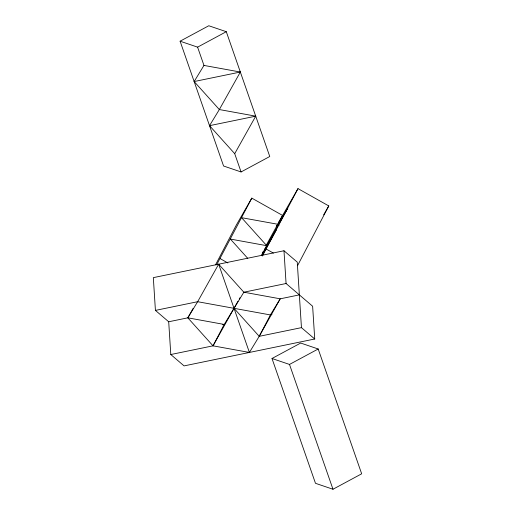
<?xml version="1.0" encoding="UTF-8"?>
<svg xmlns="http://www.w3.org/2000/svg" width="515" height="515" viewBox="0 0 515 515"><rect width="100%" height="100%" fill="white"/><g stroke="black" fill="none" stroke-linecap="round" stroke-linejoin="round"><path stroke-width="0.77" d="M215.553 264.807L236.391 224.939L251.803 198.127L282.587 215.437L266.139 245.398M216.615 264.826L251.803 198.127M170.793 354.526L213.023 345.835L224.212 324.444L243.846 292.205L286.076 283.514L312.631 306.245L314.729 339.005L184.074 365.895L170.793 354.526L168.701 321.766L155.421 310.397L153.328 277.637L283.984 250.754L297.258 262.122L301.449 327.643L314.729 339.005M262.412 256.007L297.998 188.619L328.782 205.929L297.516 265.727M168.701 321.766L187.833 317.826L213.023 345.835L249.402 352.447L259.219 336.334L270.401 314.935L280.218 298.816L299.357 294.883M180.096 41.2L197.599 47.142L203.966 65.424L240.344 72.036L219.339 109.547L209.521 125.666L234.711 153.676L241.078 171.952L269.77 156.502L226.291 31.692L208.787 25.75L180.096 41.2L223.574 166.01L241.078 171.952M234.711 153.676L255.717 116.165L219.339 109.547L194.149 81.544L203.966 65.424M222.647 324.765L224.212 324.444L187.833 317.826L190.46 313.139M190.788 312.553L193.086 308.453M234.029 308.324L259.219 336.334L280.218 298.816L243.846 292.205L218.656 264.195L197.651 301.706L187.833 317.826M261.517 255.067L287.776 208.176L277.952 224.295L241.58 217.684L266.77 245.694L230.398 239.076L247.715 258.33M262.148 255.363L276.587 229.574L265.54 247.709M213.023 345.835L237.962 301.288M239.275 298.945L239.932 297.773M276.265 226.439L277.057 225.061M278.242 223.001L297.998 188.619M323.645 214.871L328.782 205.929M262.476 252.743L263.088 251.738M264.317 249.724L264.929 248.713M197.599 47.142L226.291 31.692M271.997 358.498L300.689 343.048L318.193 348.99L361.672 473.8L332.986 489.25L315.483 483.308L271.997 358.498L289.501 364.44L318.193 348.99M194.149 81.544L240.344 72.036M209.521 125.666L255.717 116.165M155.421 310.397L197.651 301.706L270.401 314.935L271.965 314.614M259.219 336.334L301.449 327.643M266.364 249.131L273.362 253.065M220.169 258.633L227.868 262.965M277.952 224.295L279.001 225.467M289.501 364.44L332.986 489.25M218.656 264.195L249.402 352.447M283.984 250.754L286.076 283.514"/></g></svg>
